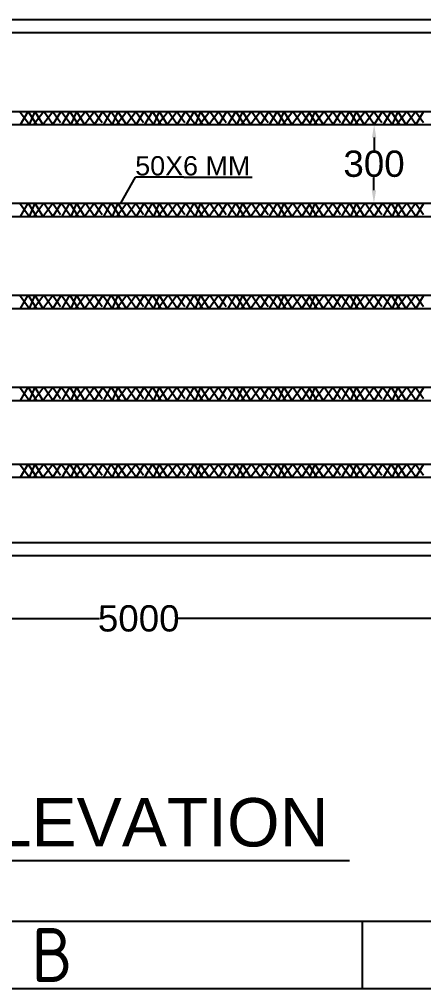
# Model space of a CAD drawing. Header units: millimetres. Extents: x 84766 to 187062, y 11889 to 33738.
# Drawn here: x 88890 to 90427, y 12145 to 15833 of the extents above; entities that cross this region are included whole.
import ezdxf
from ezdxf.enums import TextEntityAlignment as Align

# ---------------------------------------------------------------- set-up
doc = ezdxf.new("R2010")
doc.units = ezdxf.units.MM
doc.header["$LTSCALE"] = 200
doc.header["$MEASUREMENT"] = 0
doc.linetypes.add('CENTER', pattern=[50.8, 31.75, -6.35, 6.35, -6.35])
doc.layers.add('CEN', color=231, linetype='CENTER')
doc.styles.add('ISOCP', font='isocp.shx')
doc.styles.get("Standard").update_dxf_attribs({"font": 'arial.ttf'})
doc.dimstyles.get("Standard").update_dxf_attribs({"dimtxt": 100, "dimasz": 50, "dimexe": 0.18, "dimexo": 20, "dimgap": 0.5, "dimtad": 0, "dimtih": 1, "dimtoh": 1, "dimdec": 0, "dimzin": 0, "dimdsep": 46, "dimtxsty": 'Standard', "dimcen": 0.09, "dimadec": 0, "dimazin": 0, "dimtfac": 1, "dimtdec": 0, "dimtofl": 0, "dimtmove": 0, "dimatfit": 3, "dimfxl": 1, "dimtolj": 1, "dimtzin": 0, "dimarcsym": 0})

# ---------------------------------------------------------------- blocks, each defined once
blk = doc.blocks.new('*D48')
at = {"color": 0, "lineweight": -2, "transparency": 16777216}
for p, q in [((86843.3, 13739.2), (86843.3, 13553.2)), ((91843.6, 13739.2), (91843.6, 13553.2)), ((86893.3, 13553.4), (89193.8, 13553.4)), ((91793.6, 13553.4), (89493.1, 13553.4))]:
    blk.add_line(p, q, dxfattribs=at)
at = {"color": 0, "linetype": 'Continuous', "lineweight": -2, "transparency": 16777216}
for points in [[(86893.3, 13561.7), (86893.3, 13545), (86843.3, 13553.4)], [(91793.6, 13561.7), (91793.6, 13545), (91843.6, 13553.4)]]:
    blk.add_solid(points, dxfattribs=at)
at = {"layer": 'Defpoints', "color": 0, "linetype": 'Continuous', "lineweight": -2, "transparency": 16777216}
for p in [(86843.3, 13759.2), (91843.6, 13759.2), (91843.6, 13553.4)]:
    blk.add_point(p, dxfattribs=at)
at = {"color": 0, "linetype": 'Continuous', "lineweight": -2, "transparency": 16777216, "insert": (89343.4, 13553.4), "char_height": 100, "attachment_point": 5}
blk.add_mtext('\\A1;5000', dxfattribs=at)
blk = doc.blocks.new('*D51')
at = {"color": 0, "lineweight": -2, "transparency": 16777216}
for p, q in [((90219, 15433.5), (90238.5, 15433.5)), ((90238.5, 15383.5), (90238.3, 15335)), ((90237.8, 15183.5), (90237.9, 15231.9)), ((90217.9, 15133.5), (90237.4, 15133.5))]:
    blk.add_line(p, q, dxfattribs=at)
at = {"color": 0, "linetype": 'Continuous', "lineweight": -2, "transparency": 16777216}
for points in [[(90230.1, 15383.5), (90246.8, 15383.4), (90238.6, 15433.5)], [(90229.4, 15183.5), (90246.1, 15183.4), (90237.6, 15133.5)]]:
    blk.add_solid(points, dxfattribs=at)
at = {"layer": 'Defpoints', "color": 0, "linetype": 'Continuous', "lineweight": -2, "transparency": 16777216}
for p in [(90239, 15433.5), (90237.6, 15133.5), (90237.9, 15133.5)]:
    blk.add_point(p, dxfattribs=at)
at = {"color": 0, "linetype": 'Continuous', "lineweight": -2, "transparency": 16777216, "insert": (90238.1, 15283.5), "char_height": 100, "attachment_point": 5}
blk.add_mtext('\\A1;300', dxfattribs=at)

msp = doc.modelspace()

# ---------------------------------------------------------------- linework, layer by layer
at = {"linetype": 'Continuous', "lineweight": -2}
for p, q in [((88515.3, 15833.5), (91843.1, 15833.5)), ((88515.3, 15783.5), (91793.1, 15783.5)), ((89992.1, 15483.5), (91793.1, 15483.5)), ((89992.1, 15433.5), (91793.1, 15433.5)), ((89514.8, 15233.2), (89331.3, 15233.2)), ((89992.1, 15133.5), (91793.1, 15133.5)), ((89992.1, 15083.5), (91793.1, 15083.5)), ((89992.1, 14783.5), (91793.1, 14783.5)), ((89992.1, 14733.5), (91793.1, 14733.5)), ((89992.1, 14433.5), (91793.1, 14433.5)), ((89992.1, 14383.5), (91793.1, 14383.5)), ((89992.1, 14141.5), (91793.1, 14141.5)), ((89992.1, 14091.5), (91793.1, 14091.5)), ((90893.1, 13841.5), (87793.1, 13841.5)), ((90943.1, 13791.5), (87743.1, 13791.5))]:
    msp.add_line(p, q, dxfattribs=at)
for p, q in [((88733.9, 15483.5), (89992.1, 15483.5)), ((88733.9, 15433.5), (89992.1, 15433.5)), ((88733.9, 15133.5), (89992.1, 15133.5)), ((88733.9, 15083.5), (89992.1, 15083.5)), ((88733.9, 14783.5), (89992.1, 14783.5)), ((88733.9, 14733.5), (89992.1, 14733.5)), ((88733.9, 14433.5), (89992.1, 14433.5)), ((88733.9, 14383.5), (89992.1, 14383.5)), ((88733.9, 14141.5), (89992.1, 14141.5)), ((88733.9, 14091.5), (89992.1, 14091.5))]:
    msp.add_line(p, q)
at = {"color": 7, "linetype": 'ByBlock'}
for p, q in [((88926.8, 15433.5), (88890, 15483.5)), ((88894.4, 15433.5), (88923.1, 15483.5)), ((88923.1, 15483.5), (88955.3, 15433.5)), ((88948.2, 15483.5), (88926.8, 15433.5)), ((88982.9, 15483.5), (88944.8, 15433.5)), ((88948.2, 15483.5), (88979.4, 15433.5)), ((88979.4, 15433.5), (89016.3, 15483.5)), ((89017.4, 15433.5), (88982.9, 15483.5)), ((89016.3, 15483.5), (89045.7, 15440.8)), ((89045.6, 15480.6), (89017.4, 15433.5)), ((89085.1, 15433.5), (89048.3, 15483.5)), ((89052.7, 15433.5), (89081.4, 15483.5)), ((89081.4, 15483.5), (89113.6, 15433.5)), ((89106.4, 15483.5), (89085.1, 15433.5)), ((89141.2, 15483.5), (89103.1, 15433.5)), ((89106.4, 15483.5), (89137.7, 15433.5)), ((89137.7, 15433.5), (89174.6, 15483.5)), ((89175.7, 15433.5), (89141.2, 15483.5)), ((89174.6, 15483.5), (89204, 15440.8)), ((89203.9, 15480.6), (89175.7, 15433.5)), ((89242.6, 15433.5), (89205.9, 15483.5)), ((89210.2, 15433.5), (89238.9, 15483.5)), ((89238.9, 15483.5), (89271.1, 15433.5)), ((89264, 15483.5), (89242.6, 15433.5)), ((89298.8, 15483.5), (89260.7, 15433.5)), ((89264, 15483.5), (89295.3, 15433.5)), ((89295.3, 15433.5), (89332.1, 15483.5)), ((89333.2, 15433.5), (89298.8, 15483.5)), ((89332.1, 15483.5), (89361.5, 15440.8)), ((89361.5, 15480.6), (89333.2, 15433.5)), ((89399.2, 15433.5), (89362.5, 15483.5)), ((89366.8, 15433.5), (89395.5, 15483.5)), ((89395.5, 15483.5), (89427.7, 15433.5)), ((89420.6, 15483.5), (89399.2, 15433.5)), ((89455.4, 15483.5), (89417.3, 15433.5)), ((89420.6, 15483.5), (89451.9, 15433.5)), ((89451.9, 15433.5), (89488.7, 15483.5)), ((89489.8, 15433.5), (89455.4, 15483.5)), ((89488.7, 15483.5), (89518.1, 15440.8)), ((89518.1, 15480.6), (89489.8, 15433.5)), ((89557.6, 15433.5), (89520.8, 15483.5)), ((89525.2, 15433.5), (89553.9, 15483.5)), ((89553.9, 15483.5), (89586.1, 15433.5)), ((89578.9, 15483.5), (89557.6, 15433.5)), ((89613.7, 15483.5), (89575.6, 15433.5)), ((89578.9, 15483.5), (89610.2, 15433.5)), ((89610.2, 15433.5), (89647.1, 15483.5)), ((89648.2, 15433.5), (89613.7, 15483.5)), ((89647.1, 15483.5), (89676.5, 15440.8)), ((89676.4, 15480.6), (89648.2, 15433.5)), ((89716.2, 15433.5), (89679.5, 15483.5)), ((89683.8, 15433.5), (89712.5, 15483.5)), ((89712.5, 15483.5), (89744.7, 15433.5)), ((89737.6, 15483.5), (89716.2, 15433.5)), ((89772.4, 15483.5), (89734.3, 15433.5)), ((89737.6, 15483.5), (89768.9, 15433.5)), ((89768.9, 15433.5), (89805.7, 15483.5)), ((89806.8, 15433.5), (89772.4, 15483.5)), ((89805.7, 15483.5), (89835.1, 15440.8)), ((89835.1, 15480.6), (89806.8, 15433.5)), ((89873.3, 15433.5), (89836.5, 15483.5)), ((89840.9, 15433.5), (89869.5, 15483.5)), ((89869.5, 15483.5), (89901.7, 15433.5)), ((89894.6, 15483.5), (89873.3, 15433.5)), ((89929.4, 15483.5), (89891.3, 15433.5)), ((89894.6, 15483.5), (89925.9, 15433.5)), ((89925.9, 15433.5), (89962.8, 15483.5)), ((89963.8, 15433.5), (89929.4, 15483.5)), ((89962.8, 15483.5), (89992.1, 15440.8)), ((89992.1, 15480.6), (89963.8, 15433.5)), ((89988.4, 15483.5), (90020.6, 15433.5)), ((90013.5, 15483.5), (89992.1, 15433.5)), ((90048.3, 15483.5), (90010.2, 15433.5)), ((90013.5, 15483.5), (90044.8, 15433.5)), ((90044.8, 15433.5), (90081.6, 15483.5)), ((90082.7, 15433.5), (90048.3, 15483.5)), ((90081.6, 15483.5), (90111, 15440.8)), ((90111, 15480.6), (90082.7, 15433.5)), ((90148.4, 15433.5), (90111.6, 15483.5)), ((90116, 15433.5), (90144.7, 15483.5)), ((90144.7, 15483.5), (90176.9, 15433.5)), ((90169.7, 15483.5), (90148.4, 15433.5)), ((90204.5, 15483.5), (90166.4, 15433.5)), ((90169.7, 15483.5), (90201, 15433.5)), ((90201, 15433.5), (90237.9, 15483.5)), ((90239, 15433.5), (90204.5, 15483.5)), ((90237.9, 15483.5), (90267.3, 15440.8)), ((90267.2, 15480.6), (90239, 15433.5)), ((90306.7, 15433.5), (90269.9, 15483.5)), ((90274.3, 15433.5), (90303, 15483.5)), ((90303, 15483.5), (90335.1, 15433.5)), ((90328, 15483.5), (90306.7, 15433.5)), ((90362.8, 15483.5), (90324.7, 15433.5)), ((90328, 15483.5), (90359.3, 15433.5)), ((90359.3, 15433.5), (90396.2, 15483.5)), ((90397.2, 15433.5), (90362.8, 15483.5)), ((90396.2, 15483.5), (90425.6, 15440.8)), ((90425.5, 15480.6), (90397.2, 15433.5)), ((88926.8, 15083.5), (88890, 15133.5)), ((88894.4, 15083.5), (88923.1, 15133.5)), ((88923.1, 15133.5), (88955.3, 15083.5)), ((88948.2, 15133.5), (88926.8, 15083.5)), ((88982.9, 15133.5), (88944.8, 15083.5)), ((88948.2, 15133.5), (88979.4, 15083.5)), ((88979.4, 15083.5), (89016.3, 15133.5)), ((89017.4, 15083.5), (88982.9, 15133.5)), ((89016.3, 15133.5), (89045.7, 15090.8)), ((89045.6, 15130.6), (89017.4, 15083.5)), ((89085.1, 15083.5), (89048.3, 15133.5)), ((89052.7, 15083.5), (89081.4, 15133.5)), ((89081.4, 15133.5), (89113.6, 15083.5)), ((89106.4, 15133.5), (89085.1, 15083.5)), ((89141.2, 15133.5), (89103.1, 15083.5)), ((89106.4, 15133.5), (89137.7, 15083.5)), ((89137.7, 15083.5), (89174.6, 15133.5)), ((89175.7, 15083.5), (89141.2, 15133.5)), ((89174.6, 15133.5), (89204, 15090.8)), ((89203.9, 15130.6), (89175.7, 15083.5)), ((89242.6, 15083.5), (89205.9, 15133.5)), ((89210.2, 15083.5), (89238.9, 15133.5)), ((89238.9, 15133.5), (89271.1, 15083.5)), ((89264, 15133.5), (89242.6, 15083.5)), ((89298.8, 15133.5), (89260.7, 15083.5)), ((89264, 15133.5), (89295.3, 15083.5)), ((89295.3, 15083.5), (89332.1, 15133.5)), ((89333.2, 15083.5), (89298.8, 15133.5)), ((89332.1, 15133.5), (89361.5, 15090.8)), ((89361.5, 15130.6), (89333.2, 15083.5)), ((89399.2, 15083.5), (89362.5, 15133.5)), ((89366.8, 15083.5), (89395.5, 15133.5)), ((89395.5, 15133.5), (89427.7, 15083.5)), ((89420.6, 15133.5), (89399.2, 15083.5)), ((89455.4, 15133.5), (89417.3, 15083.5)), ((89420.6, 15133.5), (89451.9, 15083.5)), ((89451.9, 15083.5), (89488.7, 15133.5)), ((89489.8, 15083.5), (89455.4, 15133.5)), ((89488.7, 15133.5), (89518.1, 15090.8)), ((89518.1, 15130.6), (89489.8, 15083.5)), ((89557.6, 15083.5), (89520.8, 15133.5)), ((89525.2, 15083.5), (89553.9, 15133.5)), ((89553.9, 15133.5), (89586.1, 15083.5)), ((89578.9, 15133.5), (89557.6, 15083.5)), ((89613.7, 15133.5), (89575.6, 15083.5)), ((89578.9, 15133.5), (89610.2, 15083.5)), ((89610.2, 15083.5), (89647.1, 15133.5)), ((89648.2, 15083.5), (89613.7, 15133.5)), ((89647.1, 15133.5), (89676.5, 15090.8)), ((89676.4, 15130.6), (89648.2, 15083.5)), ((89716.2, 15083.5), (89679.5, 15133.5)), ((89683.8, 15083.5), (89712.5, 15133.5)), ((89712.5, 15133.5), (89744.7, 15083.5)), ((89737.6, 15133.5), (89716.2, 15083.5)), ((89772.4, 15133.5), (89734.3, 15083.5)), ((89737.6, 15133.5), (89768.9, 15083.5)), ((89768.9, 15083.5), (89805.7, 15133.5)), ((89806.8, 15083.5), (89772.4, 15133.5)), ((89805.7, 15133.5), (89835.1, 15090.8)), ((89835.1, 15130.6), (89806.8, 15083.5)), ((89873.3, 15083.5), (89836.5, 15133.5)), ((89840.9, 15083.5), (89869.5, 15133.5)), ((89869.5, 15133.5), (89901.7, 15083.5)), ((89894.6, 15133.5), (89873.3, 15083.5)), ((89929.4, 15133.5), (89891.3, 15083.5)), ((89894.6, 15133.5), (89925.9, 15083.5)), ((89925.9, 15083.5), (89962.8, 15133.5)), ((89963.8, 15083.5), (89929.4, 15133.5)), ((89962.8, 15133.5), (89992.1, 15090.8)), ((89992.1, 15130.6), (89963.8, 15083.5)), ((89988.4, 15133.5), (90020.6, 15083.5)), ((90013.5, 15133.5), (89992.1, 15083.5)), ((90048.3, 15133.5), (90010.2, 15083.5)), ((90013.5, 15133.5), (90044.8, 15083.5)), ((90044.8, 15083.5), (90081.6, 15133.5)), ((90082.7, 15083.5), (90048.3, 15133.5)), ((90081.6, 15133.5), (90111, 15090.8)), ((90111, 15130.6), (90082.7, 15083.5)), ((90148.4, 15083.5), (90111.6, 15133.5)), ((90116, 15083.5), (90144.7, 15133.5)), ((90144.7, 15133.5), (90176.9, 15083.5)), ((90169.7, 15133.5), (90148.4, 15083.5)), ((90204.5, 15133.5), (90166.4, 15083.5)), ((90169.7, 15133.5), (90201, 15083.5)), ((90201, 15083.5), (90237.9, 15133.5)), ((90239, 15083.5), (90204.5, 15133.5)), ((90237.9, 15133.5), (90267.3, 15090.8)), ((90267.2, 15130.6), (90239, 15083.5)), ((90306.7, 15083.5), (90269.9, 15133.5)), ((90274.3, 15083.5), (90303, 15133.5)), ((90303, 15133.5), (90335.1, 15083.5)), ((90328, 15133.5), (90306.7, 15083.5)), ((90362.8, 15133.5), (90324.7, 15083.5)), ((90328, 15133.5), (90359.3, 15083.5)), ((90359.3, 15083.5), (90396.2, 15133.5)), ((90397.2, 15083.5), (90362.8, 15133.5)), ((90396.2, 15133.5), (90425.6, 15090.8)), ((90425.5, 15130.6), (90397.2, 15083.5)), ((88926.8, 14733.5), (88890, 14783.5)), ((88894.4, 14733.5), (88923.1, 14783.5)), ((88923.1, 14783.5), (88955.3, 14733.5)), ((88948.2, 14783.5), (88926.8, 14733.5)), ((88982.9, 14783.5), (88944.8, 14733.5)), ((88948.2, 14783.5), (88979.4, 14733.5)), ((88979.4, 14733.5), (89016.3, 14783.5)), ((89017.4, 14733.5), (88982.9, 14783.5)), ((89016.3, 14783.5), (89045.7, 14740.8)), ((89045.6, 14780.6), (89017.4, 14733.5)), ((89085.1, 14733.5), (89048.3, 14783.5)), ((89052.7, 14733.5), (89081.4, 14783.5)), ((89081.4, 14783.5), (89113.6, 14733.5)), ((89106.4, 14783.5), (89085.1, 14733.5)), ((89141.2, 14783.5), (89103.1, 14733.5)), ((89106.4, 14783.5), (89137.7, 14733.5)), ((89137.7, 14733.5), (89174.6, 14783.5)), ((89175.7, 14733.5), (89141.2, 14783.5)), ((89174.6, 14783.5), (89204, 14740.8)), ((89203.9, 14780.6), (89175.7, 14733.5)), ((89242.6, 14733.5), (89205.9, 14783.5)), ((89210.2, 14733.5), (89238.9, 14783.5)), ((89238.9, 14783.5), (89271.1, 14733.5)), ((89264, 14783.5), (89242.6, 14733.5)), ((89298.8, 14783.5), (89260.7, 14733.5)), ((89264, 14783.5), (89295.3, 14733.5)), ((89295.3, 14733.5), (89332.1, 14783.5)), ((89333.2, 14733.5), (89298.8, 14783.5)), ((89332.1, 14783.5), (89361.5, 14740.8)), ((89361.5, 14780.6), (89333.2, 14733.5)), ((89399.2, 14733.5), (89362.5, 14783.5)), ((89366.8, 14733.5), (89395.5, 14783.5)), ((89395.5, 14783.5), (89427.7, 14733.5)), ((89420.6, 14783.5), (89399.2, 14733.5)), ((89455.4, 14783.5), (89417.3, 14733.5)), ((89420.6, 14783.5), (89451.9, 14733.5)), ((89451.9, 14733.5), (89488.7, 14783.5)), ((89489.8, 14733.5), (89455.4, 14783.5)), ((89488.7, 14783.5), (89518.1, 14740.8)), ((89518.1, 14780.6), (89489.8, 14733.5)), ((89557.6, 14733.5), (89520.8, 14783.5)), ((89525.2, 14733.5), (89553.9, 14783.5)), ((89553.9, 14783.5), (89586.1, 14733.5)), ((89578.9, 14783.5), (89557.6, 14733.5)), ((89613.7, 14783.5), (89575.6, 14733.5)), ((89578.9, 14783.5), (89610.2, 14733.5)), ((89610.2, 14733.5), (89647.1, 14783.5)), ((89648.2, 14733.5), (89613.7, 14783.5)), ((89647.1, 14783.5), (89676.5, 14740.8)), ((89676.4, 14780.6), (89648.2, 14733.5)), ((89716.2, 14733.5), (89679.5, 14783.5)), ((89683.8, 14733.5), (89712.5, 14783.5)), ((89712.5, 14783.5), (89744.7, 14733.5)), ((89737.6, 14783.5), (89716.2, 14733.5)), ((89772.4, 14783.5), (89734.3, 14733.5)), ((89737.6, 14783.5), (89768.9, 14733.5)), ((89768.9, 14733.5), (89805.7, 14783.5)), ((89806.8, 14733.5), (89772.4, 14783.5)), ((89805.7, 14783.5), (89835.1, 14740.8)), ((89835.1, 14780.6), (89806.8, 14733.5)), ((89873.3, 14733.5), (89836.5, 14783.5)), ((89840.9, 14733.5), (89869.5, 14783.5)), ((89869.5, 14783.5), (89901.7, 14733.5)), ((89894.6, 14783.5), (89873.3, 14733.5)), ((89929.4, 14783.5), (89891.3, 14733.5)), ((89894.6, 14783.5), (89925.9, 14733.5)), ((89925.9, 14733.5), (89962.8, 14783.5)), ((89963.8, 14733.5), (89929.4, 14783.5)), ((89962.8, 14783.5), (89992.1, 14740.8)), ((89992.1, 14780.6), (89963.8, 14733.5)), ((89988.4, 14783.5), (90020.6, 14733.5)), ((90013.5, 14783.5), (89992.1, 14733.5)), ((90048.3, 14783.5), (90010.2, 14733.5)), ((90013.5, 14783.5), (90044.8, 14733.5)), ((90044.8, 14733.5), (90081.6, 14783.5)), ((90082.7, 14733.5), (90048.3, 14783.5)), ((90081.6, 14783.5), (90111, 14740.8)), ((90111, 14780.6), (90082.7, 14733.5)), ((90148.4, 14733.5), (90111.6, 14783.5)), ((90116, 14733.5), (90144.7, 14783.5)), ((90144.7, 14783.5), (90176.9, 14733.5)), ((90169.7, 14783.5), (90148.4, 14733.5)), ((90204.5, 14783.5), (90166.4, 14733.5)), ((90169.7, 14783.5), (90201, 14733.5)), ((90201, 14733.5), (90237.9, 14783.5)), ((90239, 14733.5), (90204.5, 14783.5)), ((90237.9, 14783.5), (90267.3, 14740.8)), ((90267.2, 14780.6), (90239, 14733.5)), ((90306.7, 14733.5), (90269.9, 14783.5)), ((90274.3, 14733.5), (90303, 14783.5)), ((90303, 14783.5), (90335.1, 14733.5)), ((90328, 14783.5), (90306.7, 14733.5)), ((90362.8, 14783.5), (90324.7, 14733.5)), ((90328, 14783.5), (90359.3, 14733.5)), ((90359.3, 14733.5), (90396.2, 14783.5)), ((90397.2, 14733.5), (90362.8, 14783.5)), ((90396.2, 14783.5), (90425.6, 14740.8)), ((90425.5, 14780.6), (90397.2, 14733.5)), ((88926.8, 14383.5), (88890, 14433.5)), ((88894.4, 14383.5), (88923.1, 14433.5)), ((88923.1, 14433.5), (88955.3, 14383.5)), ((88948.2, 14433.5), (88926.8, 14383.5)), ((88982.9, 14433.5), (88944.8, 14383.5)), ((88948.2, 14433.5), (88979.4, 14383.5)), ((88979.4, 14383.5), (89016.3, 14433.5)), ((89017.4, 14383.5), (88982.9, 14433.5)), ((89016.3, 14433.5), (89045.7, 14390.8)), ((89045.6, 14430.6), (89017.4, 14383.5)), ((89085.1, 14383.5), (89048.3, 14433.5)), ((89052.7, 14383.5), (89081.4, 14433.5)), ((89081.4, 14433.5), (89113.6, 14383.5)), ((89106.4, 14433.5), (89085.1, 14383.5)), ((89141.2, 14433.5), (89103.1, 14383.5)), ((89106.4, 14433.5), (89137.7, 14383.5)), ((89137.7, 14383.5), (89174.6, 14433.5)), ((89175.7, 14383.5), (89141.2, 14433.5)), ((89174.6, 14433.5), (89204, 14390.8)), ((89203.9, 14430.6), (89175.7, 14383.5)), ((89242.6, 14383.5), (89205.9, 14433.5)), ((89210.2, 14383.5), (89238.9, 14433.5)), ((89238.9, 14433.5), (89271.1, 14383.5)), ((89264, 14433.5), (89242.6, 14383.5)), ((89298.8, 14433.5), (89260.7, 14383.5)), ((89264, 14433.5), (89295.3, 14383.5)), ((89295.3, 14383.5), (89332.1, 14433.5)), ((89333.2, 14383.5), (89298.8, 14433.5)), ((89332.1, 14433.5), (89361.5, 14390.8)), ((89361.5, 14430.6), (89333.2, 14383.5)), ((89399.2, 14383.5), (89362.5, 14433.5)), ((89366.8, 14383.5), (89395.5, 14433.5)), ((89395.5, 14433.5), (89427.7, 14383.5)), ((89420.6, 14433.5), (89399.2, 14383.5)), ((89455.4, 14433.5), (89417.3, 14383.5)), ((89420.6, 14433.5), (89451.9, 14383.5)), ((89451.9, 14383.5), (89488.7, 14433.5)), ((89489.8, 14383.5), (89455.4, 14433.5)), ((89488.7, 14433.5), (89518.1, 14390.8)), ((89518.1, 14430.6), (89489.8, 14383.5)), ((89557.6, 14383.5), (89520.8, 14433.5)), ((89525.2, 14383.5), (89553.9, 14433.5)), ((89553.9, 14433.5), (89586.1, 14383.5)), ((89578.9, 14433.5), (89557.6, 14383.5)), ((89613.7, 14433.5), (89575.6, 14383.5)), ((89578.9, 14433.5), (89610.2, 14383.5)), ((89610.2, 14383.5), (89647.1, 14433.5)), ((89648.2, 14383.5), (89613.7, 14433.5)), ((89647.1, 14433.5), (89676.5, 14390.8)), ((89676.4, 14430.6), (89648.2, 14383.5)), ((89716.2, 14383.5), (89679.5, 14433.5)), ((89683.8, 14383.5), (89712.5, 14433.5)), ((89712.5, 14433.5), (89744.7, 14383.5)), ((89737.6, 14433.5), (89716.2, 14383.5)), ((89772.4, 14433.5), (89734.3, 14383.5)), ((89737.6, 14433.5), (89768.9, 14383.5)), ((89768.9, 14383.5), (89805.7, 14433.5)), ((89806.8, 14383.5), (89772.4, 14433.5)), ((89805.7, 14433.5), (89835.1, 14390.8)), ((89835.1, 14430.6), (89806.8, 14383.5)), ((89873.3, 14383.5), (89836.5, 14433.5)), ((89840.9, 14383.5), (89869.5, 14433.5)), ((89869.5, 14433.5), (89901.7, 14383.5)), ((89894.6, 14433.5), (89873.3, 14383.5)), ((89929.4, 14433.5), (89891.3, 14383.5)), ((89894.6, 14433.5), (89925.9, 14383.5)), ((89925.9, 14383.5), (89962.8, 14433.5)), ((89963.8, 14383.5), (89929.4, 14433.5)), ((89962.8, 14433.5), (89992.1, 14390.8)), ((89992.1, 14430.6), (89963.8, 14383.5)), ((89988.4, 14433.5), (90020.6, 14383.5)), ((90013.5, 14433.5), (89992.1, 14383.5)), ((90048.3, 14433.5), (90010.2, 14383.5)), ((90013.5, 14433.5), (90044.8, 14383.5)), ((90044.8, 14383.5), (90081.6, 14433.5)), ((90082.7, 14383.5), (90048.3, 14433.5)), ((90081.6, 14433.5), (90111, 14390.8)), ((90111, 14430.6), (90082.7, 14383.5)), ((90148.4, 14383.5), (90111.6, 14433.5)), ((90116, 14383.5), (90144.7, 14433.5)), ((90144.7, 14433.5), (90176.9, 14383.5)), ((90169.7, 14433.5), (90148.4, 14383.5)), ((90204.5, 14433.5), (90166.4, 14383.5)), ((90169.7, 14433.5), (90201, 14383.5)), ((90201, 14383.5), (90237.9, 14433.5)), ((90239, 14383.5), (90204.5, 14433.5)), ((90237.9, 14433.5), (90267.3, 14390.8)), ((90267.2, 14430.6), (90239, 14383.5)), ((90306.7, 14383.5), (90269.9, 14433.5)), ((90274.3, 14383.5), (90303, 14433.5)), ((90303, 14433.5), (90335.1, 14383.5)), ((90328, 14433.5), (90306.7, 14383.5)), ((90362.8, 14433.5), (90324.7, 14383.5)), ((90328, 14433.5), (90359.3, 14383.5)), ((90359.3, 14383.5), (90396.2, 14433.5)), ((90397.2, 14383.5), (90362.8, 14433.5)), ((90396.2, 14433.5), (90425.6, 14390.8)), ((90425.5, 14430.6), (90397.2, 14383.5)), ((88926.8, 14091.5), (88890, 14141.5)), ((88894.4, 14091.5), (88923.1, 14141.5)), ((88923.1, 14141.5), (88955.3, 14091.5)), ((88948.2, 14141.5), (88926.8, 14091.5)), ((88982.9, 14141.5), (88944.8, 14091.5)), ((88948.2, 14141.5), (88979.4, 14091.5)), ((88979.4, 14091.5), (89016.3, 14141.5)), ((89017.4, 14091.5), (88982.9, 14141.5)), ((89016.3, 14141.5), (89045.7, 14098.8)), ((89045.6, 14138.6), (89017.4, 14091.5)), ((89085.1, 14091.5), (89048.3, 14141.5)), ((89052.7, 14091.5), (89081.4, 14141.5)), ((89081.4, 14141.5), (89113.6, 14091.5)), ((89106.4, 14141.5), (89085.1, 14091.5)), ((89141.2, 14141.5), (89103.1, 14091.5)), ((89106.4, 14141.5), (89137.7, 14091.5)), ((89137.7, 14091.5), (89174.6, 14141.5)), ((89175.7, 14091.5), (89141.2, 14141.5)), ((89174.6, 14141.5), (89204, 14098.8)), ((89203.9, 14138.6), (89175.7, 14091.5)), ((89242.6, 14091.5), (89205.9, 14141.5)), ((89210.2, 14091.5), (89238.9, 14141.5)), ((89238.9, 14141.5), (89271.1, 14091.5)), ((89264, 14141.5), (89242.6, 14091.5)), ((89298.8, 14141.5), (89260.7, 14091.5)), ((89264, 14141.5), (89295.3, 14091.5)), ((89295.3, 14091.5), (89332.1, 14141.5)), ((89333.2, 14091.5), (89298.8, 14141.5)), ((89332.1, 14141.5), (89361.5, 14098.8)), ((89361.5, 14138.6), (89333.2, 14091.5)), ((89399.2, 14091.5), (89362.5, 14141.5)), ((89366.8, 14091.5), (89395.5, 14141.5)), ((89395.5, 14141.5), (89427.7, 14091.5)), ((89420.6, 14141.5), (89399.2, 14091.5)), ((89455.4, 14141.5), (89417.3, 14091.5)), ((89420.6, 14141.5), (89451.9, 14091.5)), ((89451.9, 14091.5), (89488.7, 14141.5)), ((89489.8, 14091.5), (89455.4, 14141.5)), ((89488.7, 14141.5), (89518.1, 14098.8)), ((89518.1, 14138.6), (89489.8, 14091.5)), ((89557.6, 14091.5), (89520.8, 14141.5)), ((89525.2, 14091.5), (89553.9, 14141.5)), ((89553.9, 14141.5), (89586.1, 14091.5)), ((89578.9, 14141.5), (89557.6, 14091.5)), ((89613.7, 14141.5), (89575.6, 14091.5)), ((89578.9, 14141.5), (89610.2, 14091.5)), ((89610.2, 14091.5), (89647.1, 14141.5)), ((89648.2, 14091.5), (89613.7, 14141.5)), ((89647.1, 14141.5), (89676.5, 14098.8)), ((89676.4, 14138.6), (89648.2, 14091.5)), ((89716.2, 14091.5), (89679.5, 14141.5)), ((89683.8, 14091.5), (89712.5, 14141.5)), ((89712.5, 14141.5), (89744.7, 14091.5)), ((89737.6, 14141.5), (89716.2, 14091.5)), ((89772.4, 14141.5), (89734.3, 14091.5)), ((89737.6, 14141.5), (89768.9, 14091.5)), ((89768.9, 14091.5), (89805.7, 14141.5)), ((89806.8, 14091.5), (89772.4, 14141.5)), ((89805.7, 14141.5), (89835.1, 14098.8)), ((89835.1, 14138.6), (89806.8, 14091.5)), ((89873.3, 14091.5), (89836.5, 14141.5)), ((89840.9, 14091.5), (89869.5, 14141.5)), ((89869.5, 14141.5), (89901.7, 14091.5)), ((89894.6, 14141.5), (89873.3, 14091.5)), ((89929.4, 14141.5), (89891.3, 14091.5)), ((89894.6, 14141.5), (89925.9, 14091.5)), ((89925.9, 14091.5), (89962.8, 14141.5)), ((89963.8, 14091.5), (89929.4, 14141.5)), ((89962.8, 14141.5), (89992.1, 14098.8)), ((89992.1, 14138.6), (89963.8, 14091.5)), ((89988.4, 14141.5), (90020.6, 14091.5)), ((90013.5, 14141.5), (89992.1, 14091.5)), ((90048.3, 14141.5), (90010.2, 14091.5)), ((90013.5, 14141.5), (90044.8, 14091.5)), ((90044.8, 14091.5), (90081.6, 14141.5)), ((90082.7, 14091.5), (90048.3, 14141.5)), ((90081.6, 14141.5), (90111, 14098.8)), ((90111, 14138.6), (90082.7, 14091.5)), ((90148.4, 14091.5), (90111.6, 14141.5)), ((90116, 14091.5), (90144.7, 14141.5)), ((90144.7, 14141.5), (90176.9, 14091.5)), ((90169.7, 14141.5), (90148.4, 14091.5)), ((90204.5, 14141.5), (90166.4, 14091.5)), ((90169.7, 14141.5), (90201, 14091.5)), ((90201, 14091.5), (90237.9, 14141.5)), ((90239, 14091.5), (90204.5, 14141.5)), ((90237.9, 14141.5), (90267.3, 14098.8)), ((90267.2, 14138.6), (90239, 14091.5)), ((90306.7, 14091.5), (90269.9, 14141.5)), ((90274.3, 14091.5), (90303, 14141.5)), ((90303, 14141.5), (90335.1, 14091.5)), ((90328, 14141.5), (90306.7, 14091.5)), ((90362.8, 14141.5), (90324.7, 14091.5)), ((90328, 14141.5), (90359.3, 14091.5)), ((90359.3, 14091.5), (90396.2, 14141.5)), ((90397.2, 14091.5), (90362.8, 14141.5)), ((90396.2, 14141.5), (90425.6, 14098.8)), ((90425.5, 14138.6), (90397.2, 14091.5))]:
    msp.add_line(p, q, dxfattribs=at)
at = {"linetype": 'ByBlock'}
for p, q in [((89275.1, 15133.5), (89331.3, 15233.2)), ((89514.8, 15233.2), (89774.3, 15233.2))]:
    msp.add_line(p, q, dxfattribs=at)
at = {"color": 0}
for p, q in [((85279, 12401.4), (99651.3, 12401.4)), ((90193.5, 12401.4), (90193.5, 12145.1)), ((85022.7, 12145.1), (99907.7, 12145.1))]:
    msp.add_line(p, q, dxfattribs=at)
at = {"layer": 'CEN', "color": 3, "linetype": 'ByBlock'}
msp.add_line((90144.8, 12631.5), (88549.9, 12631.5), dxfattribs=at)

# ---------------------------------------------------------------- texts
at = {"color": 0}
msp.add_text('50X6 MM ', height=73.19, dxfattribs=at).set_placement((89330.1, 15239.7))
at = {"color": 0, "style": 'ISOCP'}
msp.add_text('B', height=205, dxfattribs=at).set_placement((89014.5, 12273.3), align=Align.MIDDLE)
at = {"layer": 'CEN', "color": 3, "linetype": 'ByBlock'}
msp.add_text('ELEVATION', height=184.15, dxfattribs=at).set_placement((88621.3, 12686))

# ---------------------------------------------------------------- dimensions: what is measured, and where the dimension line sits
at = {"linetype": 'Continuous', "lineweight": -2}
dim = msp.add_aligned_dim(p1=(90239, 15433.5), p2=(90237.9, 15133.5), distance=-0.3, dimstyle='Standard', override={"dimfxl": 110}, dxfattribs=at)
dim.commit()
dim.dimension.update_dxf_attribs({"geometry": '*D51', "text_midpoint": (90238.1, 15283.5)})
dim = msp.add_linear_dim(base=(91843.6, 13553.4), p1=(86843.3, 13759.2), p2=(91843.6, 13759.2), dimstyle='Standard', override={"dimfxl": 110}, dxfattribs=at)
dim.commit()
dim.dimension.update_dxf_attribs({"geometry": '*D48', "text_midpoint": (89343.4, 13553.4)})

doc.saveas('drawing.dxf')
